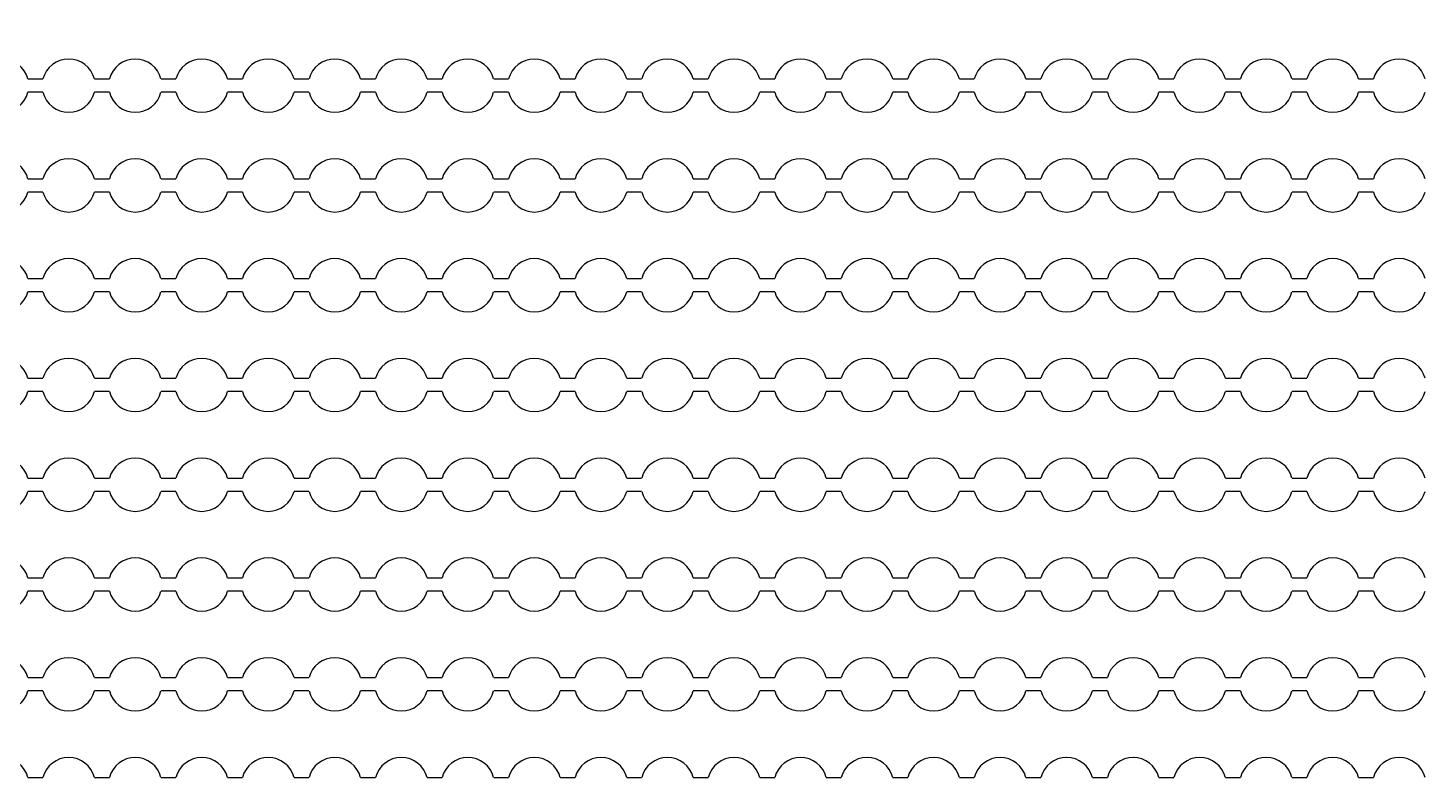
# Model space of a CAD drawing. Extents: x 4056 to 105656, y 4120 to 105720.
# Drawn here: x 60891 to 61941, y 74499 to 75068 of the extents above; entities that cross this region are included whole.
import ezdxf

# ---------------------------------------------------------------- set-up
doc = ezdxf.new("R2010")
doc.units = 13
doc.header["$MEASUREMENT"] = 0
doc.layers.add('Main Layer', color=7, linetype='Continuous', lineweight=0)

msp = doc.modelspace()

# ---------------------------------------------------------------- linework, layer by layer
for p, q in [((60890.9, 75029.2), (60902.1, 75029.2)), ((60940.9, 75029.2), (60952.1, 75029.2)), ((60990.9, 75029.2), (61002.1, 75029.2)), ((61040.9, 75029.2), (61052.1, 75029.2)), ((61090.9, 75029.2), (61102.1, 75029.2)), ((61140.9, 75029.2), (61152.1, 75029.2)), ((61190.9, 75029.2), (61202.1, 75029.2)), ((61240.9, 75029.2), (61252.1, 75029.2)), ((61290.9, 75029.2), (61302.1, 75029.2)), ((61340.9, 75029.2), (61352.1, 75029.2)), ((61390.9, 75029.2), (61402.1, 75029.2)), ((61440.9, 75029.2), (61452.1, 75029.2)), ((61490.9, 75029.2), (61502.1, 75029.2)), ((61540.9, 75029.2), (61552.1, 75029.2)), ((61590.9, 75029.2), (61602.1, 75029.2)), ((61640.9, 75029.2), (61652.1, 75029.2)), ((61690.9, 75029.2), (61702.1, 75029.2)), ((61740.9, 75029.2), (61752.1, 75029.2)), ((61790.9, 75029.2), (61802.1, 75029.2)), ((61840.9, 75029.2), (61852.1, 75029.2)), ((61890.9, 75029.2), (61902.1, 75029.2)), ((60902.1, 75019.2), (60890.9, 75019.2)), ((60952.1, 75019.2), (60940.9, 75019.2)), ((61002.1, 75019.2), (60990.9, 75019.2)), ((61052.1, 75019.2), (61040.9, 75019.2)), ((61102.1, 75019.2), (61090.9, 75019.2)), ((61152.1, 75019.2), (61140.9, 75019.2)), ((61202.1, 75019.2), (61190.9, 75019.2)), ((61252.1, 75019.2), (61240.9, 75019.2)), ((61302.1, 75019.2), (61290.9, 75019.2)), ((61352.1, 75019.2), (61340.9, 75019.2)), ((61402.1, 75019.2), (61390.9, 75019.2)), ((61452.1, 75019.2), (61440.9, 75019.2)), ((61502.1, 75019.2), (61490.9, 75019.2)), ((61552.1, 75019.2), (61540.9, 75019.2)), ((61602.1, 75019.2), (61590.9, 75019.2)), ((61652.1, 75019.2), (61640.9, 75019.2)), ((61702.1, 75019.2), (61690.9, 75019.2)), ((61752.1, 75019.2), (61740.9, 75019.2)), ((61802.1, 75019.2), (61790.9, 75019.2)), ((61852.1, 75019.2), (61840.9, 75019.2)), ((61902.1, 75019.2), (61890.9, 75019.2)), ((60890.9, 74954.2), (60902.1, 74954.2)), ((60940.9, 74954.2), (60952.1, 74954.2)), ((60990.9, 74954.2), (61002.1, 74954.2)), ((61040.9, 74954.2), (61052.1, 74954.2)), ((61090.9, 74954.2), (61102.1, 74954.2)), ((61140.9, 74954.2), (61152.1, 74954.2)), ((61190.9, 74954.2), (61202.1, 74954.2)), ((61240.9, 74954.2), (61252.1, 74954.2)), ((61290.9, 74954.2), (61302.1, 74954.2)), ((61340.9, 74954.2), (61352.1, 74954.2)), ((61390.9, 74954.2), (61402.1, 74954.2)), ((61440.9, 74954.2), (61452.1, 74954.2)), ((61490.9, 74954.2), (61502.1, 74954.2)), ((61540.9, 74954.2), (61552.1, 74954.2)), ((61590.9, 74954.2), (61602.1, 74954.2)), ((61640.9, 74954.2), (61652.1, 74954.2)), ((61690.9, 74954.2), (61702.1, 74954.2)), ((61740.9, 74954.2), (61752.1, 74954.2)), ((61790.9, 74954.2), (61802.1, 74954.2)), ((61840.9, 74954.2), (61852.1, 74954.2)), ((61890.9, 74954.2), (61902.1, 74954.2)), ((60902.1, 74944.2), (60890.9, 74944.2)), ((60952.1, 74944.2), (60940.9, 74944.2)), ((61002.1, 74944.2), (60990.9, 74944.2)), ((61052.1, 74944.2), (61040.9, 74944.2)), ((61102.1, 74944.2), (61090.9, 74944.2)), ((61152.1, 74944.2), (61140.9, 74944.2)), ((61202.1, 74944.2), (61190.9, 74944.2)), ((61252.1, 74944.2), (61240.9, 74944.2)), ((61302.1, 74944.2), (61290.9, 74944.2)), ((61352.1, 74944.2), (61340.9, 74944.2)), ((61402.1, 74944.2), (61390.9, 74944.2)), ((61452.1, 74944.2), (61440.9, 74944.2)), ((61502.1, 74944.2), (61490.9, 74944.2)), ((61552.1, 74944.2), (61540.9, 74944.2)), ((61602.1, 74944.2), (61590.9, 74944.2)), ((61652.1, 74944.2), (61640.9, 74944.2)), ((61702.1, 74944.2), (61690.9, 74944.2)), ((61752.1, 74944.2), (61740.9, 74944.2)), ((61802.1, 74944.2), (61790.9, 74944.2)), ((61852.1, 74944.2), (61840.9, 74944.2)), ((61902.1, 74944.2), (61890.9, 74944.2)), ((60890.9, 74879.2), (60902.1, 74879.2)), ((60940.9, 74879.2), (60952.1, 74879.2)), ((60990.9, 74879.2), (61002.1, 74879.2)), ((61040.9, 74879.2), (61052.1, 74879.2)), ((61090.9, 74879.2), (61102.1, 74879.2)), ((61140.9, 74879.2), (61152.1, 74879.2)), ((61190.9, 74879.2), (61202.1, 74879.2)), ((61240.9, 74879.2), (61252.1, 74879.2)), ((61290.9, 74879.2), (61302.1, 74879.2)), ((61340.9, 74879.2), (61352.1, 74879.2)), ((61390.9, 74879.2), (61402.1, 74879.2)), ((61440.9, 74879.2), (61452.1, 74879.2)), ((61490.9, 74879.2), (61502.1, 74879.2)), ((61540.9, 74879.2), (61552.1, 74879.2)), ((61590.9, 74879.2), (61602.1, 74879.2)), ((61640.9, 74879.2), (61652.1, 74879.2)), ((61690.9, 74879.2), (61702.1, 74879.2)), ((61740.9, 74879.2), (61752.1, 74879.2)), ((61790.9, 74879.2), (61802.1, 74879.2)), ((61840.9, 74879.2), (61852.1, 74879.2)), ((61890.9, 74879.2), (61902.1, 74879.2)), ((60902.1, 74869.2), (60890.9, 74869.2)), ((60952.1, 74869.2), (60940.9, 74869.2)), ((61002.1, 74869.2), (60990.9, 74869.2)), ((61052.1, 74869.2), (61040.9, 74869.2)), ((61102.1, 74869.2), (61090.9, 74869.2)), ((61152.1, 74869.2), (61140.9, 74869.2)), ((61202.1, 74869.2), (61190.9, 74869.2)), ((61252.1, 74869.2), (61240.9, 74869.2)), ((61302.1, 74869.2), (61290.9, 74869.2)), ((61352.1, 74869.2), (61340.9, 74869.2)), ((61402.1, 74869.2), (61390.9, 74869.2)), ((61452.1, 74869.2), (61440.9, 74869.2)), ((61502.1, 74869.2), (61490.9, 74869.2)), ((61552.1, 74869.2), (61540.9, 74869.2)), ((61602.1, 74869.2), (61590.9, 74869.2)), ((61652.1, 74869.2), (61640.9, 74869.2)), ((61702.1, 74869.2), (61690.9, 74869.2)), ((61752.1, 74869.2), (61740.9, 74869.2)), ((61802.1, 74869.2), (61790.9, 74869.2)), ((61852.1, 74869.2), (61840.9, 74869.2)), ((61902.1, 74869.2), (61890.9, 74869.2)), ((60890.9, 74804.2), (60902.1, 74804.2)), ((60940.9, 74804.2), (60952.1, 74804.2)), ((60990.9, 74804.2), (61002.1, 74804.2)), ((61040.9, 74804.2), (61052.1, 74804.2)), ((61090.9, 74804.2), (61102.1, 74804.2)), ((61140.9, 74804.2), (61152.1, 74804.2)), ((61190.9, 74804.2), (61202.1, 74804.2)), ((61240.9, 74804.2), (61252.1, 74804.2)), ((61290.9, 74804.2), (61302.1, 74804.2)), ((61340.9, 74804.2), (61352.1, 74804.2)), ((61390.9, 74804.2), (61402.1, 74804.2)), ((61440.9, 74804.2), (61452.1, 74804.2)), ((61490.9, 74804.2), (61502.1, 74804.2)), ((61540.9, 74804.2), (61552.1, 74804.2)), ((61590.9, 74804.2), (61602.1, 74804.2)), ((61640.9, 74804.2), (61652.1, 74804.2)), ((61690.9, 74804.2), (61702.1, 74804.2)), ((61740.9, 74804.2), (61752.1, 74804.2)), ((61790.9, 74804.2), (61802.1, 74804.2)), ((61840.9, 74804.2), (61852.1, 74804.2)), ((61890.9, 74804.2), (61902.1, 74804.2)), ((60902.1, 74794.2), (60890.9, 74794.2)), ((60952.1, 74794.2), (60940.9, 74794.2)), ((61002.1, 74794.2), (60990.9, 74794.2)), ((61052.1, 74794.2), (61040.9, 74794.2)), ((61102.1, 74794.2), (61090.9, 74794.2)), ((61152.1, 74794.2), (61140.9, 74794.2)), ((61202.1, 74794.2), (61190.9, 74794.2)), ((61252.1, 74794.2), (61240.9, 74794.2)), ((61302.1, 74794.2), (61290.9, 74794.2)), ((61352.1, 74794.2), (61340.9, 74794.2)), ((61402.1, 74794.2), (61390.9, 74794.2)), ((61452.1, 74794.2), (61440.9, 74794.2)), ((61502.1, 74794.2), (61490.9, 74794.2)), ((61552.1, 74794.2), (61540.9, 74794.2)), ((61602.1, 74794.2), (61590.9, 74794.2)), ((61652.1, 74794.2), (61640.9, 74794.2)), ((61702.1, 74794.2), (61690.9, 74794.2)), ((61752.1, 74794.2), (61740.9, 74794.2)), ((61802.1, 74794.2), (61790.9, 74794.2)), ((61852.1, 74794.2), (61840.9, 74794.2)), ((61902.1, 74794.2), (61890.9, 74794.2)), ((60890.9, 74729.2), (60902.1, 74729.2)), ((60940.9, 74729.2), (60952.1, 74729.2)), ((60990.9, 74729.2), (61002.1, 74729.2)), ((61040.9, 74729.2), (61052.1, 74729.2)), ((61090.9, 74729.2), (61102.1, 74729.2)), ((61140.9, 74729.2), (61152.1, 74729.2)), ((61190.9, 74729.2), (61202.1, 74729.2)), ((61240.9, 74729.2), (61252.1, 74729.2)), ((61290.9, 74729.2), (61302.1, 74729.2)), ((61340.9, 74729.2), (61352.1, 74729.2)), ((61390.9, 74729.2), (61402.1, 74729.2)), ((61440.9, 74729.2), (61452.1, 74729.2)), ((61490.9, 74729.2), (61502.1, 74729.2)), ((61540.9, 74729.2), (61552.1, 74729.2)), ((61590.9, 74729.2), (61602.1, 74729.2)), ((61640.9, 74729.2), (61652.1, 74729.2)), ((61690.9, 74729.2), (61702.1, 74729.2)), ((61740.9, 74729.2), (61752.1, 74729.2)), ((61790.9, 74729.2), (61802.1, 74729.2)), ((61840.9, 74729.2), (61852.1, 74729.2)), ((61890.9, 74729.2), (61902.1, 74729.2)), ((60902.1, 74719.2), (60890.9, 74719.2)), ((60952.1, 74719.2), (60940.9, 74719.2)), ((61002.1, 74719.2), (60990.9, 74719.2)), ((61052.1, 74719.2), (61040.9, 74719.2)), ((61102.1, 74719.2), (61090.9, 74719.2)), ((61152.1, 74719.2), (61140.9, 74719.2)), ((61202.1, 74719.2), (61190.9, 74719.2)), ((61252.1, 74719.2), (61240.9, 74719.2)), ((61302.1, 74719.2), (61290.9, 74719.2)), ((61352.1, 74719.2), (61340.9, 74719.2)), ((61402.1, 74719.2), (61390.9, 74719.2)), ((61452.1, 74719.2), (61440.9, 74719.2)), ((61502.1, 74719.2), (61490.9, 74719.2)), ((61552.1, 74719.2), (61540.9, 74719.2)), ((61602.1, 74719.2), (61590.9, 74719.2)), ((61652.1, 74719.2), (61640.9, 74719.2)), ((61702.1, 74719.2), (61690.9, 74719.2)), ((61752.1, 74719.2), (61740.9, 74719.2)), ((61802.1, 74719.2), (61790.9, 74719.2)), ((61852.1, 74719.2), (61840.9, 74719.2)), ((61902.1, 74719.2), (61890.9, 74719.2)), ((60890.9, 74654.2), (60902.1, 74654.2)), ((60940.9, 74654.2), (60952.1, 74654.2)), ((60990.9, 74654.2), (61002.1, 74654.2)), ((61040.9, 74654.2), (61052.1, 74654.2)), ((61090.9, 74654.2), (61102.1, 74654.2)), ((61140.9, 74654.2), (61152.1, 74654.2)), ((61190.9, 74654.2), (61202.1, 74654.2)), ((61240.9, 74654.2), (61252.1, 74654.2)), ((61290.9, 74654.2), (61302.1, 74654.2)), ((61340.9, 74654.2), (61352.1, 74654.2)), ((61390.9, 74654.2), (61402.1, 74654.2)), ((61440.9, 74654.2), (61452.1, 74654.2)), ((61490.9, 74654.2), (61502.1, 74654.2)), ((61540.9, 74654.2), (61552.1, 74654.2)), ((61590.9, 74654.2), (61602.1, 74654.2)), ((61640.9, 74654.2), (61652.1, 74654.2)), ((61690.9, 74654.2), (61702.1, 74654.2)), ((61740.9, 74654.2), (61752.1, 74654.2)), ((61790.9, 74654.2), (61802.1, 74654.2)), ((61840.9, 74654.2), (61852.1, 74654.2)), ((61890.9, 74654.2), (61902.1, 74654.2)), ((60902.1, 74644.2), (60890.9, 74644.2)), ((60952.1, 74644.2), (60940.9, 74644.2)), ((61002.1, 74644.2), (60990.9, 74644.2)), ((61052.1, 74644.2), (61040.9, 74644.2)), ((61102.1, 74644.2), (61090.9, 74644.2)), ((61152.1, 74644.2), (61140.9, 74644.2)), ((61202.1, 74644.2), (61190.9, 74644.2)), ((61252.1, 74644.2), (61240.9, 74644.2)), ((61302.1, 74644.2), (61290.9, 74644.2)), ((61352.1, 74644.2), (61340.9, 74644.2)), ((61402.1, 74644.2), (61390.9, 74644.2)), ((61452.1, 74644.2), (61440.9, 74644.2)), ((61502.1, 74644.2), (61490.9, 74644.2)), ((61552.1, 74644.2), (61540.9, 74644.2)), ((61602.1, 74644.2), (61590.9, 74644.2)), ((61652.1, 74644.2), (61640.9, 74644.2)), ((61702.1, 74644.2), (61690.9, 74644.2)), ((61752.1, 74644.2), (61740.9, 74644.2)), ((61802.1, 74644.2), (61790.9, 74644.2)), ((61852.1, 74644.2), (61840.9, 74644.2)), ((61902.1, 74644.2), (61890.9, 74644.2)), ((60890.9, 74579.2), (60902.1, 74579.2)), ((60940.9, 74579.2), (60952.1, 74579.2)), ((60990.9, 74579.2), (61002.1, 74579.2)), ((61040.9, 74579.2), (61052.1, 74579.2)), ((61090.9, 74579.2), (61102.1, 74579.2)), ((61140.9, 74579.2), (61152.1, 74579.2)), ((61190.9, 74579.2), (61202.1, 74579.2)), ((61240.9, 74579.2), (61252.1, 74579.2)), ((61290.9, 74579.2), (61302.1, 74579.2)), ((61340.9, 74579.2), (61352.1, 74579.2)), ((61390.9, 74579.2), (61402.1, 74579.2)), ((61440.9, 74579.2), (61452.1, 74579.2)), ((61490.9, 74579.2), (61502.1, 74579.2)), ((61540.9, 74579.2), (61552.1, 74579.2)), ((61590.9, 74579.2), (61602.1, 74579.2)), ((61640.9, 74579.2), (61652.1, 74579.2)), ((61690.9, 74579.2), (61702.1, 74579.2)), ((61740.9, 74579.2), (61752.1, 74579.2)), ((61790.9, 74579.2), (61802.1, 74579.2)), ((61840.9, 74579.2), (61852.1, 74579.2)), ((61890.9, 74579.2), (61902.1, 74579.2)), ((60902.1, 74569.2), (60890.9, 74569.2)), ((60952.1, 74569.2), (60940.9, 74569.2)), ((61002.1, 74569.2), (60990.9, 74569.2)), ((61052.1, 74569.2), (61040.9, 74569.2)), ((61102.1, 74569.2), (61090.9, 74569.2)), ((61152.1, 74569.2), (61140.9, 74569.2)), ((61202.1, 74569.2), (61190.9, 74569.2)), ((61252.1, 74569.2), (61240.9, 74569.2)), ((61302.1, 74569.2), (61290.9, 74569.2)), ((61352.1, 74569.2), (61340.9, 74569.2)), ((61402.1, 74569.2), (61390.9, 74569.2)), ((61452.1, 74569.2), (61440.9, 74569.2)), ((61502.1, 74569.2), (61490.9, 74569.2)), ((61552.1, 74569.2), (61540.9, 74569.2)), ((61602.1, 74569.2), (61590.9, 74569.2)), ((61652.1, 74569.2), (61640.9, 74569.2)), ((61702.1, 74569.2), (61690.9, 74569.2)), ((61752.1, 74569.2), (61740.9, 74569.2)), ((61802.1, 74569.2), (61790.9, 74569.2)), ((61852.1, 74569.2), (61840.9, 74569.2)), ((61902.1, 74569.2), (61890.9, 74569.2)), ((60890.9, 74504.2), (60902.1, 74504.2)), ((60940.9, 74504.2), (60952.1, 74504.2)), ((60990.9, 74504.2), (61002.1, 74504.2)), ((61040.9, 74504.2), (61052.1, 74504.2)), ((61090.9, 74504.2), (61102.1, 74504.2)), ((61140.9, 74504.2), (61152.1, 74504.2)), ((61190.9, 74504.2), (61202.1, 74504.2)), ((61240.9, 74504.2), (61252.1, 74504.2)), ((61290.9, 74504.2), (61302.1, 74504.2)), ((61340.9, 74504.2), (61352.1, 74504.2)), ((61390.9, 74504.2), (61402.1, 74504.2)), ((61440.9, 74504.2), (61452.1, 74504.2)), ((61490.9, 74504.2), (61502.1, 74504.2)), ((61540.9, 74504.2), (61552.1, 74504.2)), ((61590.9, 74504.2), (61602.1, 74504.2)), ((61640.9, 74504.2), (61652.1, 74504.2)), ((61690.9, 74504.2), (61702.1, 74504.2)), ((61740.9, 74504.2), (61752.1, 74504.2)), ((61790.9, 74504.2), (61802.1, 74504.2)), ((61840.9, 74504.2), (61852.1, 74504.2)), ((61890.9, 74504.2), (61902.1, 74504.2))]:
    msp.add_line(p, q)
at = {"lineweight": 0}
msp.add_circle((61011.6, 73976.1), 11000, dxfattribs=at)
for centre, start, end in [((60871.5, 75024.2), 14.4775, 165.5225), ((60921.5, 75024.2), 14.4775, 165.5225), ((60971.5, 75024.2), 14.4775, 165.5225), ((61021.5, 75024.2), 14.4775, 165.5225), ((61071.5, 75024.2), 14.4775, 165.5225), ((61121.5, 75024.2), 14.4775, 165.5225), ((61171.5, 75024.2), 14.4775, 165.5225), ((61221.5, 75024.2), 14.4775, 165.5225), ((61271.5, 75024.2), 14.4775, 165.5225), ((61321.5, 75024.2), 14.4775, 165.5225), ((61371.5, 75024.2), 14.4775, 165.5225), ((61421.5, 75024.2), 14.4775, 165.5225), ((61471.5, 75024.2), 14.4775, 165.5225), ((61521.5, 75024.2), 14.4775, 165.5225), ((61571.5, 75024.2), 14.4775, 165.5225), ((61621.5, 75024.2), 14.4775, 165.5225), ((61671.5, 75024.2), 14.4775, 165.5225), ((61721.5, 75024.2), 14.4775, 165.5225), ((61771.5, 75024.2), 14.4775, 165.5225), ((61821.5, 75024.2), 14.4775, 165.5225), ((61871.5, 75024.2), 14.4775, 165.5225), ((61921.5, 75024.2), 14.4775, 165.5225), ((60871.5, 75024.2), 194.4775, 345.5225), ((60921.5, 75024.2), 194.4775, 345.5225), ((60971.5, 75024.2), 194.4775, 345.5225), ((61021.5, 75024.2), 194.4775, 345.5225), ((61071.5, 75024.2), 194.4775, 345.5225), ((61121.5, 75024.2), 194.4775, 345.5225), ((61171.5, 75024.2), 194.4775, 345.5225), ((61221.5, 75024.2), 194.4775, 345.5225), ((61271.5, 75024.2), 194.4775, 345.5225), ((61321.5, 75024.2), 194.4775, 345.5225), ((61371.5, 75024.2), 194.4775, 345.5225), ((61421.5, 75024.2), 194.4775, 345.5225), ((61471.5, 75024.2), 194.4775, 345.5225), ((61521.5, 75024.2), 194.4775, 345.5225), ((61571.5, 75024.2), 194.4775, 345.5225), ((61621.5, 75024.2), 194.4775, 345.5225), ((61671.5, 75024.2), 194.4775, 345.5225), ((61721.5, 75024.2), 194.4775, 345.5225), ((61771.5, 75024.2), 194.4775, 345.5225), ((61821.5, 75024.2), 194.4775, 345.5225), ((61871.5, 75024.2), 194.4775, 345.5225), ((61921.5, 75024.2), 194.4775, 345.5225), ((60871.5, 74949.2), 14.4775, 165.5225), ((60921.5, 74949.2), 14.4775, 165.5225), ((60971.5, 74949.2), 14.4775, 165.5225), ((61021.5, 74949.2), 14.4775, 165.5225), ((61071.5, 74949.2), 14.4775, 165.5225), ((61121.5, 74949.2), 14.4775, 165.5225), ((61171.5, 74949.2), 14.4775, 165.5225), ((61221.5, 74949.2), 14.4775, 165.5225), ((61271.5, 74949.2), 14.4775, 165.5225), ((61321.5, 74949.2), 14.4775, 165.5225), ((61371.5, 74949.2), 14.4775, 165.5225), ((61421.5, 74949.2), 14.4775, 165.5225), ((61471.5, 74949.2), 14.4775, 165.5225), ((61521.5, 74949.2), 14.4775, 165.5225), ((61571.5, 74949.2), 14.4775, 165.5225), ((61621.5, 74949.2), 14.4775, 165.5225), ((61671.5, 74949.2), 14.4775, 165.5225), ((61721.5, 74949.2), 14.4775, 165.5225), ((61771.5, 74949.2), 14.4775, 165.5225), ((61821.5, 74949.2), 14.4775, 165.5225), ((61871.5, 74949.2), 14.4775, 165.5225), ((61921.5, 74949.2), 14.4775, 165.5225), ((60871.5, 74949.2), 194.4775, 345.5225), ((60921.5, 74949.2), 194.4775, 345.5225), ((60971.5, 74949.2), 194.4775, 345.5225), ((61021.5, 74949.2), 194.4775, 345.5225), ((61071.5, 74949.2), 194.4775, 345.5225), ((61121.5, 74949.2), 194.4775, 345.5225), ((61171.5, 74949.2), 194.4775, 345.5225), ((61221.5, 74949.2), 194.4775, 345.5225), ((61271.5, 74949.2), 194.4775, 345.5225), ((61321.5, 74949.2), 194.4775, 345.5225), ((61371.5, 74949.2), 194.4775, 345.5225), ((61421.5, 74949.2), 194.4775, 345.5225), ((61471.5, 74949.2), 194.4775, 345.5225), ((61521.5, 74949.2), 194.4775, 345.5225), ((61571.5, 74949.2), 194.4775, 345.5225), ((61621.5, 74949.2), 194.4775, 345.5225), ((61671.5, 74949.2), 194.4775, 345.5225), ((61721.5, 74949.2), 194.4775, 345.5225), ((61771.5, 74949.2), 194.4775, 345.5225), ((61821.5, 74949.2), 194.4775, 345.5225), ((61871.5, 74949.2), 194.4775, 345.5225), ((61921.5, 74949.2), 194.4775, 345.5225), ((60871.5, 74874.2), 14.4775, 165.5225), ((60921.5, 74874.2), 14.4775, 165.5225), ((60971.5, 74874.2), 14.4775, 165.5225), ((61021.5, 74874.2), 14.4775, 165.5225), ((61071.5, 74874.2), 14.4775, 165.5225), ((61121.5, 74874.2), 14.4775, 165.5225), ((61171.5, 74874.2), 14.4775, 165.5225), ((61221.5, 74874.2), 14.4775, 165.5225), ((61271.5, 74874.2), 14.4775, 165.5225), ((61321.5, 74874.2), 14.4775, 165.5225), ((61371.5, 74874.2), 14.4775, 165.5225), ((61421.5, 74874.2), 14.4775, 165.5225), ((61471.5, 74874.2), 14.4775, 165.5225), ((61521.5, 74874.2), 14.4775, 165.5225), ((61571.5, 74874.2), 14.4775, 165.5225), ((61621.5, 74874.2), 14.4775, 165.5225), ((61671.5, 74874.2), 14.4775, 165.5225), ((61721.5, 74874.2), 14.4775, 165.5225), ((61771.5, 74874.2), 14.4775, 165.5225), ((61821.5, 74874.2), 14.4775, 165.5225), ((61871.5, 74874.2), 14.4775, 165.5225), ((61921.5, 74874.2), 14.4775, 165.5225), ((60871.5, 74874.2), 194.4775, 345.5225), ((60921.5, 74874.2), 194.4775, 345.5225), ((60971.5, 74874.2), 194.4775, 345.5225), ((61021.5, 74874.2), 194.4775, 345.5225), ((61071.5, 74874.2), 194.4775, 345.5225), ((61121.5, 74874.2), 194.4775, 345.5225), ((61171.5, 74874.2), 194.4775, 345.5225), ((61221.5, 74874.2), 194.4775, 345.5225), ((61271.5, 74874.2), 194.4775, 345.5225), ((61321.5, 74874.2), 194.4775, 345.5225), ((61371.5, 74874.2), 194.4775, 345.5225), ((61421.5, 74874.2), 194.4775, 345.5225), ((61471.5, 74874.2), 194.4775, 345.5225), ((61521.5, 74874.2), 194.4775, 345.5225), ((61571.5, 74874.2), 194.4775, 345.5225), ((61621.5, 74874.2), 194.4775, 345.5225), ((61671.5, 74874.2), 194.4775, 345.5225), ((61721.5, 74874.2), 194.4775, 345.5225), ((61771.5, 74874.2), 194.4775, 345.5225), ((61821.5, 74874.2), 194.4775, 345.5225), ((61871.5, 74874.2), 194.4775, 345.5225), ((61921.5, 74874.2), 194.4775, 345.5225), ((60871.5, 74799.2), 14.4775, 165.5225), ((60921.5, 74799.2), 14.4775, 165.5225), ((60971.5, 74799.2), 14.4775, 165.5225), ((61021.5, 74799.2), 14.4775, 165.5225), ((61071.5, 74799.2), 14.4775, 165.5225), ((61121.5, 74799.2), 14.4775, 165.5225), ((61171.5, 74799.2), 14.4775, 165.5225), ((61221.5, 74799.2), 14.4775, 165.5225), ((61271.5, 74799.2), 14.4775, 165.5225), ((61321.5, 74799.2), 14.4775, 165.5225), ((61371.5, 74799.2), 14.4775, 165.5225), ((61421.5, 74799.2), 14.4775, 165.5225), ((61471.5, 74799.2), 14.4775, 165.5225), ((61521.5, 74799.2), 14.4775, 165.5225), ((61571.5, 74799.2), 14.4775, 165.5225), ((61621.5, 74799.2), 14.4775, 165.5225), ((61671.5, 74799.2), 14.4775, 165.5225), ((61721.5, 74799.2), 14.4775, 165.5225), ((61771.5, 74799.2), 14.4775, 165.5225), ((61821.5, 74799.2), 14.4775, 165.5225), ((61871.5, 74799.2), 14.4775, 165.5225), ((61921.5, 74799.2), 14.4775, 165.5225), ((60871.5, 74799.2), 194.4775, 345.5225), ((60921.5, 74799.2), 194.4775, 345.5225), ((60971.5, 74799.2), 194.4775, 345.5225), ((61021.5, 74799.2), 194.4775, 345.5225), ((61071.5, 74799.2), 194.4775, 345.5225), ((61121.5, 74799.2), 194.4775, 345.5225), ((61171.5, 74799.2), 194.4775, 345.5225), ((61221.5, 74799.2), 194.4775, 345.5225), ((61271.5, 74799.2), 194.4775, 345.5225), ((61321.5, 74799.2), 194.4775, 345.5225), ((61371.5, 74799.2), 194.4775, 345.5225), ((61421.5, 74799.2), 194.4775, 345.5225), ((61471.5, 74799.2), 194.4775, 345.5225), ((61521.5, 74799.2), 194.4775, 345.5225), ((61571.5, 74799.2), 194.4775, 345.5225), ((61621.5, 74799.2), 194.4775, 345.5225), ((61671.5, 74799.2), 194.4775, 345.5225), ((61721.5, 74799.2), 194.4775, 345.5225), ((61771.5, 74799.2), 194.4775, 345.5225), ((61821.5, 74799.2), 194.4775, 345.5225), ((61871.5, 74799.2), 194.4775, 345.5225), ((61921.5, 74799.2), 194.4775, 345.5225), ((60871.5, 74724.2), 14.4775, 165.5225), ((60921.5, 74724.2), 14.4775, 165.5225), ((60971.5, 74724.2), 14.4775, 165.5225), ((61021.5, 74724.2), 14.4775, 165.5225), ((61071.5, 74724.2), 14.4775, 165.5225), ((61121.5, 74724.2), 14.4775, 165.5225), ((61171.5, 74724.2), 14.4775, 165.5225), ((61221.5, 74724.2), 14.4775, 165.5225), ((61271.5, 74724.2), 14.4775, 165.5225), ((61321.5, 74724.2), 14.4775, 165.5225), ((61371.5, 74724.2), 14.4775, 165.5225), ((61421.5, 74724.2), 14.4775, 165.5225), ((61471.5, 74724.2), 14.4775, 165.5225), ((61521.5, 74724.2), 14.4775, 165.5225), ((61571.5, 74724.2), 14.4775, 165.5225), ((61621.5, 74724.2), 14.4775, 165.5225), ((61671.5, 74724.2), 14.4775, 165.5225), ((61721.5, 74724.2), 14.4775, 165.5225), ((61771.5, 74724.2), 14.4775, 165.5225), ((61821.5, 74724.2), 14.4775, 165.5225), ((61871.5, 74724.2), 14.4775, 165.5225), ((61921.5, 74724.2), 14.4775, 165.5225), ((60871.5, 74724.2), 194.4775, 345.5225), ((60921.5, 74724.2), 194.4775, 345.5225), ((60971.5, 74724.2), 194.4775, 345.5225), ((61021.5, 74724.2), 194.4775, 345.5225), ((61071.5, 74724.2), 194.4775, 345.5225), ((61121.5, 74724.2), 194.4775, 345.5225), ((61171.5, 74724.2), 194.4775, 345.5225), ((61221.5, 74724.2), 194.4775, 345.5225), ((61271.5, 74724.2), 194.4775, 345.5225), ((61321.5, 74724.2), 194.4775, 345.5225), ((61371.5, 74724.2), 194.4775, 345.5225), ((61421.5, 74724.2), 194.4775, 345.5225), ((61471.5, 74724.2), 194.4775, 345.5225), ((61521.5, 74724.2), 194.4775, 345.5225), ((61571.5, 74724.2), 194.4775, 345.5225), ((61621.5, 74724.2), 194.4775, 345.5225), ((61671.5, 74724.2), 194.4775, 345.5225), ((61721.5, 74724.2), 194.4775, 345.5225), ((61771.5, 74724.2), 194.4775, 345.5225), ((61821.5, 74724.2), 194.4775, 345.5225), ((61871.5, 74724.2), 194.4775, 345.5225), ((61921.5, 74724.2), 194.4775, 345.5225), ((60871.5, 74649.2), 14.4775, 165.5225), ((60921.5, 74649.2), 14.4775, 165.5225), ((60971.5, 74649.2), 14.4775, 165.5225), ((61021.5, 74649.2), 14.4775, 165.5225), ((61071.5, 74649.2), 14.4775, 165.5225), ((61121.5, 74649.2), 14.4775, 165.5225), ((61171.5, 74649.2), 14.4775, 165.5225), ((61221.5, 74649.2), 14.4775, 165.5225), ((61271.5, 74649.2), 14.4775, 165.5225), ((61321.5, 74649.2), 14.4775, 165.5225), ((61371.5, 74649.2), 14.4775, 165.5225), ((61421.5, 74649.2), 14.4775, 165.5225), ((61471.5, 74649.2), 14.4775, 165.5225), ((61521.5, 74649.2), 14.4775, 165.5225), ((61571.5, 74649.2), 14.4775, 165.5225), ((61621.5, 74649.2), 14.4775, 165.5225), ((61671.5, 74649.2), 14.4775, 165.5225), ((61721.5, 74649.2), 14.4775, 165.5225), ((61771.5, 74649.2), 14.4775, 165.5225), ((61821.5, 74649.2), 14.4775, 165.5225), ((61871.5, 74649.2), 14.4775, 165.5225), ((61921.5, 74649.2), 14.4775, 165.5225), ((60871.5, 74649.2), 194.4775, 345.5225), ((60921.5, 74649.2), 194.4775, 345.5225), ((60971.5, 74649.2), 194.4775, 345.5225), ((61021.5, 74649.2), 194.4775, 345.5225), ((61071.5, 74649.2), 194.4775, 345.5225), ((61121.5, 74649.2), 194.4775, 345.5225), ((61171.5, 74649.2), 194.4775, 345.5225), ((61221.5, 74649.2), 194.4775, 345.5225), ((61271.5, 74649.2), 194.4775, 345.5225), ((61321.5, 74649.2), 194.4775, 345.5225), ((61371.5, 74649.2), 194.4775, 345.5225), ((61421.5, 74649.2), 194.4775, 345.5225), ((61471.5, 74649.2), 194.4775, 345.5225), ((61521.5, 74649.2), 194.4775, 345.5225), ((61571.5, 74649.2), 194.4775, 345.5225), ((61621.5, 74649.2), 194.4775, 345.5225), ((61671.5, 74649.2), 194.4775, 345.5225), ((61721.5, 74649.2), 194.4775, 345.5225), ((61771.5, 74649.2), 194.4775, 345.5225), ((61821.5, 74649.2), 194.4775, 345.5225), ((61871.5, 74649.2), 194.4775, 345.5225), ((61921.5, 74649.2), 194.4775, 345.5225), ((60871.5, 74574.2), 14.4775, 165.5225), ((60921.5, 74574.2), 14.4775, 165.5225), ((60971.5, 74574.2), 14.4775, 165.5225), ((61021.5, 74574.2), 14.4775, 165.5225), ((61071.5, 74574.2), 14.4775, 165.5225), ((61121.5, 74574.2), 14.4775, 165.5225), ((61171.5, 74574.2), 14.4775, 165.5225), ((61221.5, 74574.2), 14.4775, 165.5225), ((61271.5, 74574.2), 14.4775, 165.5225), ((61321.5, 74574.2), 14.4775, 165.5225), ((61371.5, 74574.2), 14.4775, 165.5225), ((61421.5, 74574.2), 14.4775, 165.5225), ((61471.5, 74574.2), 14.4775, 165.5225), ((61521.5, 74574.2), 14.4775, 165.5225), ((61571.5, 74574.2), 14.4775, 165.5225), ((61621.5, 74574.2), 14.4775, 165.5225), ((61671.5, 74574.2), 14.4775, 165.5225), ((61721.5, 74574.2), 14.4775, 165.5225), ((61771.5, 74574.2), 14.4775, 165.5225), ((61821.5, 74574.2), 14.4775, 165.5225), ((61871.5, 74574.2), 14.4775, 165.5225), ((61921.5, 74574.2), 14.4775, 165.5225), ((60871.5, 74574.2), 194.4775, 345.5225), ((60921.5, 74574.2), 194.4775, 345.5225), ((60971.5, 74574.2), 194.4775, 345.5225), ((61021.5, 74574.2), 194.4775, 345.5225), ((61071.5, 74574.2), 194.4775, 345.5225), ((61121.5, 74574.2), 194.4775, 345.5225), ((61171.5, 74574.2), 194.4775, 345.5225), ((61221.5, 74574.2), 194.4775, 345.5225), ((61271.5, 74574.2), 194.4775, 345.5225), ((61321.5, 74574.2), 194.4775, 345.5225), ((61371.5, 74574.2), 194.4775, 345.5225), ((61421.5, 74574.2), 194.4775, 345.5225), ((61471.5, 74574.2), 194.4775, 345.5225), ((61521.5, 74574.2), 194.4775, 345.5225), ((61571.5, 74574.2), 194.4775, 345.5225), ((61621.5, 74574.2), 194.4775, 345.5225), ((61671.5, 74574.2), 194.4775, 345.5225), ((61721.5, 74574.2), 194.4775, 345.5225), ((61771.5, 74574.2), 194.4775, 345.5225), ((61821.5, 74574.2), 194.4775, 345.5225), ((61871.5, 74574.2), 194.4775, 345.5225), ((61921.5, 74574.2), 194.4775, 345.5225), ((60871.5, 74499.2), 14.4775, 165.5225), ((60921.5, 74499.2), 14.4775, 165.5225), ((60971.5, 74499.2), 14.4775, 165.5225), ((61021.5, 74499.2), 14.4775, 165.5225), ((61071.5, 74499.2), 14.4775, 165.5225), ((61121.5, 74499.2), 14.4775, 165.5225), ((61171.5, 74499.2), 14.4775, 165.5225), ((61221.5, 74499.2), 14.4775, 165.5225), ((61271.5, 74499.2), 14.4775, 165.5225), ((61321.5, 74499.2), 14.4775, 165.5225), ((61371.5, 74499.2), 14.4775, 165.5225), ((61421.5, 74499.2), 14.4775, 165.5225), ((61471.5, 74499.2), 14.4775, 165.5225), ((61521.5, 74499.2), 14.4775, 165.5225), ((61571.5, 74499.2), 14.4775, 165.5225), ((61621.5, 74499.2), 14.4775, 165.5225), ((61671.5, 74499.2), 14.4775, 165.5225), ((61721.5, 74499.2), 14.4775, 165.5225), ((61771.5, 74499.2), 14.4775, 165.5225), ((61821.5, 74499.2), 14.4775, 165.5225), ((61871.5, 74499.2), 14.4775, 165.5225), ((61921.5, 74499.2), 14.4775, 165.5225)]:
    msp.add_arc(centre, 20, start, end)
at = {"layer": 'Main Layer'}
msp.add_circle((54856, 54920.5), 50800, dxfattribs=at)

doc.saveas('drawing.dxf')
